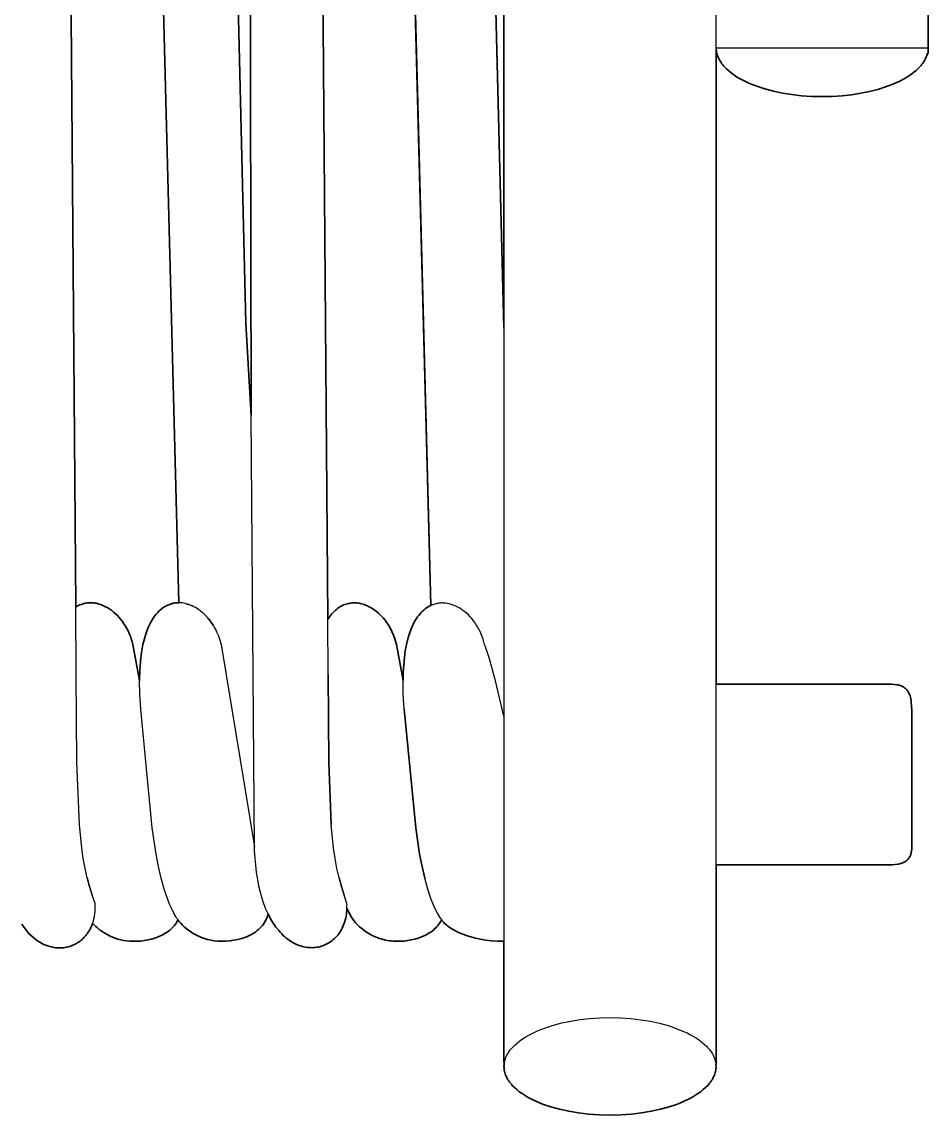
# Model space of a CAD drawing. Header units: millimetres. Extents: x 0 to 1881, y -1115 to 723.
# Drawn here: x 1683.3 to 1751.7, y -1102.2 to -1019.7 of the extents above; entities that cross this region are included whole.
import ezdxf

# ---------------------------------------------------------------- set-up
doc = ezdxf.new("R2010")
doc.units = ezdxf.units.MM
doc.layers.add('Blocks', color=7, linetype='Continuous')
doc.layers.add('Blocks$Inner', color=7, linetype='Continuous', lineweight=25, true_color=0x007f00)
doc.layers.add('Blocks$Outline', color=7, linetype='Continuous', lineweight=35, true_color=0xff3f3f)

# ---------------------------------------------------------------- blocks, each defined once
blk = doc.blocks.new('PK4 Lounge Chair Top')
at = {"layer": 'Blocks$Inner'}
for p, q in [((563.187, -352.253), (552.857, 57.732)), ((557.657, -373.211), (546.797, 46.45))]:
    blk.add_line(p, q, dxfattribs=at)
for points in [[(595.208, 331.092), (595.208, -331.092), (595.204, -331.197), (595.2, -331.249), (595.194, -331.301), (595.177, -331.404), (595.154, -331.506), (595.131, -331.592), (595.104, -331.677), (595.072, -331.762), (595.036, -331.846), (594.996, -331.929), (594.953, -332.011), (594.905, -332.093), (594.853, -332.174), (594.797, -332.254), (594.738, -332.334), (594.674, -332.412), (594.607, -332.49), (594.462, -332.643), (594.302, -332.792), (594.128, -332.937), (593.941, -333.078), (593.74, -333.215), (593.527, -333.348), (593.302, -333.475), (593.064, -333.598), (592.554, -333.829), (592.002, -334.038), (591.41, -334.224), (590.781, -334.386), (590.119, -334.522), (589.427, -334.63), (588.708, -334.709), (587.965, -334.757), (587.203, -334.774), (586.417, -334.756), (585.654, -334.705), (584.916, -334.621), (584.206, -334.507), (583.529, -334.363), (582.889, -334.193), (582.287, -333.996), (581.728, -333.776), (581.466, -333.657), (581.215, -333.533), (580.978, -333.403), (580.753, -333.269), (580.542, -333.13), (580.344, -332.986), (580.161, -332.837), (579.992, -332.685), (579.839, -332.529), (579.768, -332.449), (579.701, -332.368), (579.637, -332.287), (579.579, -332.205), (579.524, -332.122), (579.473, -332.038), (579.427, -331.953), (579.385, -331.867), (579.347, -331.781), (579.313, -331.694), (579.284, -331.606), (579.26, -331.518), (579.24, -331.429), (579.224, -331.34), (579.206, -331.216), (579.203, -331.186), (579.2, -331.154), (579.206, -331.216), (579.224, -331.34), (579.197, -331.339)], [(526.96, 78.233), (527.782, 46.45), (538.636, -373.001), (538.495, -373.005), (538.355, -373.019), (538.285, -373.029), (538.216, -373.042), (538.146, -373.058), (538.077, -373.076), (538.009, -373.097), (537.94, -373.12), (537.872, -373.146), (537.805, -373.174), (537.738, -373.205), (537.672, -373.239), (537.606, -373.275), (537.54, -373.315), (537.411, -373.401), (537.285, -373.499), (537.161, -373.609), (537.041, -373.73)], [(579.182, -407.884), (579.197, -407.884), (579.197, -331.339), (579.197, -331.092), (579.197, -61.202), (579.197, 286.501)], [(546.581, 79.045), (546.797, 46.45), (548.324, -175.76), (549.887, -374.251), (549.962, -374.137), (550.039, -374.029), (550.117, -373.926), (550.197, -373.83), (550.279, -373.739), (550.363, -373.654)], [(544.11, -358.878), (543.693, -351.892), (533.825, 58.424), (533.685, 58.624), (533.549, 58.838)], [(538.572, -396.949), (538.673, -397.079), (538.786, -397.212), (538.912, -397.345), (539.051, -397.477), (539.202, -397.608), (539.365, -397.735), (539.54, -397.859), (539.725, -397.976), (539.922, -398.087), (540.13, -398.189), (540.348, -398.282), (540.576, -398.364), (540.814, -398.434), (541.062, -398.49), (541.319, -398.532), (541.585, -398.559), (541.887, -398.57), (542.193, -398.563), (542.499, -398.538), (542.803, -398.495), (543.102, -398.434), (543.395, -398.354), (543.537, -398.307), (543.677, -398.256), (543.814, -398.199), (543.948, -398.138), (544.078, -398.073), (544.204, -398.002), (544.326, -397.927), (544.444, -397.847), (544.556, -397.762), (544.663, -397.672), (544.765, -397.577), (544.861, -397.478), (544.951, -397.373), (545.034, -397.264), (545.11, -397.15), (545.18, -397.031), (545.242, -396.906), (545.27, -396.842), (545.296, -396.777), (545.342, -396.643), (545.38, -396.503), (545.216, -396.138), (545.064, -395.746), (544.925, -395.327), (544.799, -394.88), (544.688, -394.404), (544.592, -393.9), (544.512, -393.367), (544.448, -392.804), (544.398, -392.285), (544.363, -391.742), (544.354, -391.439), (544.11, -358.878), (543.887, -257.209)], [(563.187, 57.171), (563.187, -106.489), (563.187, -407.698), (563.222, -407.698)], [(526.784, -397.288), (526.958, -397.535), (527.137, -397.762), (527.322, -397.969), (527.512, -398.158), (527.705, -398.328), (527.903, -398.479), (528.103, -398.613), (528.204, -398.673), (528.305, -398.729), (528.407, -398.78), (528.509, -398.827), (528.611, -398.87), (528.714, -398.909), (528.817, -398.943), (528.919, -398.973), (529.022, -398.999), (529.124, -399.021), (529.227, -399.039), (529.329, -399.053), (529.43, -399.063), (529.531, -399.069), (529.632, -399.071), (529.732, -399.07), (529.831, -399.064), (529.929, -399.055), (530.027, -399.042), (530.124, -399.025), (530.219, -399.004), (530.314, -398.98), (530.407, -398.953), (530.499, -398.922), (530.59, -398.887), (530.68, -398.849), (530.767, -398.807), (530.854, -398.762), (530.938, -398.714), (531.021, -398.662), (531.103, -398.607), (531.182, -398.549), (531.259, -398.488), (531.335, -398.423), (531.408, -398.356), (531.479, -398.285), (531.548, -398.211), (531.614, -398.135), (531.678, -398.055), (531.739, -397.972), (531.798, -397.887), (531.854, -397.798), (531.908, -397.707), (531.958, -397.613), (532.006, -397.517), (532.051, -397.417), (532.093, -397.315), (532.131, -397.21), (532.185, -397.042), (532.231, -396.868), (532.269, -396.688), (532.297, -396.502), (532.317, -396.311), (532.328, -396.114), (532.329, -395.911), (532.319, -395.703), (532.094, -395.076), (531.894, -394.435), (531.717, -393.77), (531.562, -393.071), (531.427, -392.329), (531.311, -391.534), (531.131, -389.741), (530.938, -385.074), (530.893, -378.431), (530.866, -373.321), (529.309, -175.76)], [(579.197, -331.093), (595.208, -331.092), (595.208, -331.506), (595.154, -331.506)], [(595.2, -331.249), (595.204, -331.197), (595.207, -331.145), (595.208, -331.092)], [(533.269, -373.384), (533.113, -373.297), (532.955, -373.221), (532.795, -373.155), (532.634, -373.101), (532.471, -373.058), (532.389, -373.04), (532.307, -373.026), (532.226, -373.015), (532.144, -373.007), (532.062, -373.001), (531.98, -372.999), (531.898, -373.001), (531.816, -373.005), (531.735, -373.013), (531.654, -373.023), (531.573, -373.038), (531.492, -373.055), (531.412, -373.076), (531.332, -373.1), (531.253, -373.128), (531.174, -373.16)], [(531.573, -373.038), (531.654, -373.023), (531.735, -373.013), (531.816, -373.005), (531.898, -373.001)], [(532.634, -373.101), (532.795, -373.155), (532.955, -373.221), (533.113, -373.297), (533.269, -373.384), (533.422, -373.481), (533.572, -373.588), (533.718, -373.704)], [(539.148, -373.064), (539.02, -373.038), (538.892, -373.018), (538.764, -373.006), (538.636, -373.001), (538.495, -373.005), (538.355, -373.019), (538.285, -373.029), (538.216, -373.042)], [(540.896, -374.236), (540.795, -374.118), (540.692, -374.006), (540.586, -373.898), (540.477, -373.796), (540.365, -373.699), (540.251, -373.608), (540.135, -373.522), (540.016, -373.443), (539.896, -373.369), (539.774, -373.302), (539.651, -373.241), (539.527, -373.187), (539.401, -373.139), (539.275, -373.098), (539.148, -373.064), (539.275, -373.098), (539.401, -373.139), (539.527, -373.187), (539.651, -373.241)], [(552.144, -373.028), (552.242, -373.042), (552.34, -373.061), (552.242, -373.042), (552.144, -373.028), (552.046, -373.018), (551.948, -373.012), (551.85, -373.011), (551.752, -373.014), (551.655, -373.022), (551.557, -373.035), (551.461, -373.052), (551.364, -373.074), (551.269, -373.101), (551.173, -373.133), (551.079, -373.17), (550.986, -373.212), (550.893, -373.259), (550.802, -373.312), (550.711, -373.369), (550.622, -373.432), (550.535, -373.501), (550.448, -373.575), (550.363, -373.654), (550.279, -373.739), (550.197, -373.83)], [(550.986, -373.212), (551.079, -373.17), (551.173, -373.133), (551.269, -373.101), (551.364, -373.074), (551.461, -373.052), (551.557, -373.035), (551.655, -373.022), (551.752, -373.014)], [(552.34, -373.061), (552.438, -373.084), (552.535, -373.111), (552.632, -373.142), (552.728, -373.178), (552.824, -373.217), (552.919, -373.26), (553.013, -373.307), (553.199, -373.412), (553.291, -373.469), (553.381, -373.531), (553.558, -373.664), (553.73, -373.811), (553.895, -373.971), (554.054, -374.143), (554.205, -374.327)], [(563.187, -381.564), (562.549, -378.893), (562.089, -377.238), (561.812, -376.396), (561.742, -376.215), (561.719, -376.161), (561.667, -375.954), (561.606, -375.752), (561.538, -375.555), (561.463, -375.364), (561.38, -375.178), (561.29, -374.997), (561.194, -374.823), (561.091, -374.656), (560.983, -374.495), (560.869, -374.34), (560.75, -374.193), (560.626, -374.054), (560.498, -373.921), (560.365, -373.797), (560.229, -373.681), (560.089, -373.574), (559.946, -373.475), (559.8, -373.385), (559.652, -373.304), (559.501, -373.233), (559.349, -373.171), (559.196, -373.12), (559.041, -373.079), (558.886, -373.048), (558.808, -373.037), (558.73, -373.028), (558.652, -373.022), (558.574, -373.019), (558.496, -373.019), (558.418, -373.021), (558.341, -373.027), (558.264, -373.035), (558.187, -373.046), (558.11, -373.061), (558.033, -373.078), (557.957, -373.099), (557.881, -373.122), (557.806, -373.149), (557.731, -373.178), (557.657, -373.211), (557.55, -373.265), (557.444, -373.325), (557.34, -373.393), (557.238, -373.468), (557.137, -373.55), (557.039, -373.639), (556.942, -373.736), (556.848, -373.84), (556.755, -373.952)], [(534.979, -375.525), (534.898, -375.324), (534.809, -375.13), (534.712, -374.941), (534.609, -374.76), (534.499, -374.586), (534.382, -374.419), (534.259, -374.259), (534.131, -374.108), (533.998, -373.965), (533.86, -373.83), (533.718, -373.704), (533.572, -373.588), (533.422, -373.481)], [(535.744, -377.403), (535.824, -376.751), (535.932, -376.158), (536.064, -375.621), (536.14, -375.373), (536.221, -375.139), (536.307, -374.918), (536.399, -374.711), (536.495, -374.516), (536.596, -374.334), (536.701, -374.165), (536.811, -374.008), (536.924, -373.863), (537.041, -373.73), (537.161, -373.609), (537.285, -373.499)], [(545.38, -396.503), (545.566, -396.861), (545.763, -397.191), (545.969, -397.491), (546.184, -397.763), (546.295, -397.889), (546.407, -398.008), (546.521, -398.12), (546.636, -398.225), (546.753, -398.324), (546.871, -398.416), (546.99, -398.502), (547.11, -398.581), (547.231, -398.654), (547.352, -398.72), (547.474, -398.78), (547.596, -398.834), (547.719, -398.882), (547.842, -398.924), (547.965, -398.96), (548.087, -398.99), (548.209, -399.014), (548.331, -399.032), (548.453, -399.044), (548.573, -399.051), (548.693, -399.052), (548.812, -399.048), (548.93, -399.038), (549.047, -399.023), (549.162, -399.003), (549.276, -398.977), (549.388, -398.946), (549.498, -398.91), (549.607, -398.869), (549.713, -398.822), (549.817, -398.771), (549.919, -398.715), (550.019, -398.655), (550.116, -398.589), (550.21, -398.519), (550.302, -398.444), (550.39, -398.365), (550.475, -398.281), (550.557, -398.193), (550.636, -398.1), (550.711, -398.003), (550.783, -397.902), (550.85, -397.797), (550.914, -397.688), (550.974, -397.574), (551.029, -397.457), (551.081, -397.336), (551.127, -397.211), (551.169, -397.083), (551.207, -396.95), (551.239, -396.814), (551.267, -396.675), (551.289, -396.532), (551.306, -396.385), (551.318, -396.236), (551.324, -396.083), (551.334, -395.895), (551.338, -395.801), (551.337, -395.753), (551.335, -395.703), (551.11, -395.076), (550.909, -394.435), (550.732, -393.77), (550.577, -393.071), (550.442, -392.329), (550.326, -391.534), (550.146, -389.741), (549.953, -385.074), (549.908, -378.431), (549.887, -374.251), (549.962, -374.137), (550.039, -374.029)], [(550.802, -373.312), (550.712, -373.369), (550.622, -373.432)], [(553.013, -373.307), (553.106, -373.357), (553.199, -373.412), (553.381, -373.531), (553.558, -373.664)], [(554.607, -374.944), (554.482, -374.728), (554.348, -374.522), (554.205, -374.327), (554.054, -374.143), (553.895, -373.971)], [(556.258, -374.792), (556.334, -374.631), (556.413, -374.479), (556.494, -374.336), (556.579, -374.2), (556.666, -374.072), (556.756, -373.952), (556.848, -373.84), (556.942, -373.736)], [(532.131, -397.21), (532.241, -397.327), (532.361, -397.443), (532.49, -397.558), (532.628, -397.671), (532.775, -397.781), (532.931, -397.888), (533.095, -397.99), (533.268, -398.086), (533.449, -398.176), (533.638, -398.259), (533.834, -398.334), (534.039, -398.4), (534.251, -398.456), (534.47, -398.502), (534.696, -398.537), (534.929, -398.559), (535.2, -398.569), (535.474, -398.566), (535.749, -398.548), (536.022, -398.515), (536.293, -398.468), (536.559, -398.406), (536.819, -398.33), (537.071, -398.238), (537.313, -398.131), (537.429, -398.072), (537.543, -398.009), (537.653, -397.942), (537.759, -397.872), (537.861, -397.797), (537.96, -397.719), (538.054, -397.636), (538.143, -397.55), (538.228, -397.46), (538.308, -397.365), (538.382, -397.267), (538.451, -397.165), (538.515, -397.059), (538.572, -396.949), (538.502, -396.851), (538.469, -396.803), (538.439, -396.756), (538.264, -396.444), (538.1, -396.115), (537.946, -395.768), (537.801, -395.406), (537.538, -394.633), (537.307, -393.802), (537.105, -392.918), (536.928, -391.985), (536.636, -389.992), (535.765, -381.033), (535.693, -379.91), (535.675, -378.885), (535.694, -378.113), (535.744, -377.403), (535.824, -376.751), (535.932, -376.158), (536.064, -375.621), (536.14, -375.373), (536.221, -375.139), (536.307, -374.918), (536.399, -374.711)], [(541.261, -374.755), (541.176, -374.619), (541.086, -374.486), (540.993, -374.359), (540.896, -374.236), (540.993, -374.359), (541.086, -374.486), (541.176, -374.619), (541.261, -374.755), (541.343, -374.896), (541.42, -375.041), (541.493, -375.19), (541.625, -375.5), (541.736, -375.824)], [(556.579, -374.2), (556.494, -374.336), (556.413, -374.479), (556.334, -374.631), (556.258, -374.792), (556.186, -374.96), (556.051, -375.323), (555.931, -375.721), (555.826, -376.154)], [(535.675, -378.885), (535.17, -376.161), (535.115, -375.943), (535.051, -375.731), (534.979, -375.525), (535.051, -375.731), (535.115, -375.943)], [(541.343, -374.896), (541.42, -375.041), (541.493, -375.19), (541.561, -375.343), (541.625, -375.5), (541.683, -375.66), (541.736, -375.824), (541.784, -375.991), (541.826, -376.161), (544.354, -391.439)], [(558.332, -396.756), (558.157, -396.444), (557.993, -396.115), (557.839, -395.768), (557.694, -395.406), (557.431, -394.633), (557.2, -393.802), (556.998, -392.918), (556.821, -391.985), (556.529, -389.992), (555.657, -381.033), (555.585, -379.91), (555.568, -378.885), (555.063, -376.161), (554.997, -375.901), (554.917, -375.649), (554.825, -375.405), (554.721, -375.17), (554.607, -374.944), (554.721, -375.17), (554.825, -375.405)], [(555.737, -376.624), (555.666, -377.131), (555.614, -377.677), (555.58, -378.261), (555.568, -378.885), (555.58, -378.261), (555.614, -377.677), (555.666, -377.131), (555.737, -376.624), (555.826, -376.154), (555.931, -375.721), (556.051, -375.323)], [(549.908, -378.431), (549.953, -385.074), (550.146, -389.741)], [(593.623, -379.602), (593.619, -379.597), (593.606, -379.581), (593.579, -379.55), (593.565, -379.535), (593.551, -379.52), (593.537, -379.506), (593.522, -379.492), (593.492, -379.465), (593.462, -379.44), (593.43, -379.416), (593.398, -379.394), (593.364, -379.372), (593.33, -379.352), (593.295, -379.333), (593.259, -379.316), (593.222, -379.299), (593.185, -379.284), (593.107, -379.256), (593.025, -379.232), (592.94, -379.212), (592.852, -379.196), (592.666, -379.171), (592.467, -379.157), (592.031, -379.148), (579.197, -379.148)], [(579.197, -392.793), (591.833, -392.793), (592.535, -392.786), (592.715, -392.773), (592.892, -392.75), (592.979, -392.734), (593.065, -392.715), (593.148, -392.693), (593.229, -392.666), (593.308, -392.636), (593.383, -392.601), (593.42, -392.582), (593.456, -392.561), (593.491, -392.54), (593.525, -392.517), (593.558, -392.493), (593.59, -392.467), (593.621, -392.44), (593.651, -392.412), (593.68, -392.382), (593.708, -392.35), (593.735, -392.317), (593.76, -392.283), (593.784, -392.247), (593.807, -392.209), (593.829, -392.17), (593.849, -392.128), (593.868, -392.085), (593.885, -392.041), (593.901, -391.994), (593.916, -391.945), (593.928, -391.895), (593.94, -391.843), (593.949, -391.788), (593.957, -391.732), (593.968, -391.613), (593.972, -391.486), (593.972, -381.129), (593.964, -380.799), (593.939, -380.509), (593.92, -380.377), (593.898, -380.254), (593.871, -380.14), (593.841, -380.034), (593.807, -379.935), (593.769, -379.844), (593.726, -379.759), (593.725, -379.756), (593.723, -379.753), (593.721, -379.75), (593.72, -379.748), (593.718, -379.745), (593.716, -379.741), (593.705, -379.721), (593.681, -379.684), (593.657, -379.648), (593.632, -379.614), (593.631, -379.612), (593.629, -379.61), (593.628, -379.608), (593.626, -379.606), (593.623, -379.602), (593.624, -379.603)], [(537.307, -393.802), (537.105, -392.918), (536.928, -391.985), (536.636, -389.992), (535.765, -381.033)], [(555.657, -381.033), (556.529, -389.992), (556.821, -391.985), (556.998, -392.918), (557.2, -393.802)], [(544.925, -395.327), (544.799, -394.88), (544.688, -394.404), (544.592, -393.9), (544.512, -393.367), (544.448, -392.804)], [(531.717, -393.77), (531.894, -394.435), (532.094, -395.076)], [(550.732, -393.77), (550.91, -394.435), (551.11, -395.076)], [(551.324, -396.083), (551.495, -396.429), (551.677, -396.756), (551.719, -396.824), (551.765, -396.893), (551.869, -397.035), (551.989, -397.179), (552.125, -397.325), (552.277, -397.47), (552.443, -397.613), (552.623, -397.753), (552.817, -397.887), (553.025, -398.013), (553.246, -398.131), (553.479, -398.238), (553.725, -398.334), (553.982, -398.415), (554.251, -398.48), (554.39, -398.507), (554.531, -398.529), (554.676, -398.546), (554.822, -398.559), (555.093, -398.569), (555.367, -398.566), (555.641, -398.548), (555.915, -398.515), (556.186, -398.468), (556.452, -398.406), (556.712, -398.33), (556.964, -398.238), (557.206, -398.131), (557.322, -398.072), (557.436, -398.009), (557.546, -397.942), (557.652, -397.872), (557.754, -397.797), (557.853, -397.719), (557.947, -397.636), (558.036, -397.55), (558.121, -397.46), (558.201, -397.365), (558.275, -397.267), (558.344, -397.165), (558.408, -397.059), (558.465, -396.949)], [(558.395, -396.851), (558.362, -396.803), (558.346, -396.779), (558.332, -396.756), (558.362, -396.803), (558.378, -396.827), (558.395, -396.851), (558.465, -396.949), (558.515, -397.014), (558.572, -397.081), (558.635, -397.148), (558.704, -397.216), (558.78, -397.285), (558.862, -397.354), (558.95, -397.423), (559.045, -397.493), (559.253, -397.63), (559.487, -397.764), (559.746, -397.894), (560.03, -398.017), (560.338, -398.133), (560.672, -398.238), (561.03, -398.332), (561.413, -398.413), (561.82, -398.479), (562.251, -398.528), (562.707, -398.559), (563.187, -398.57)]]:
    blk.add_lwpolyline(points, dxfattribs=at)
for points in [[(530.866, -373.321), (530.942, -373.275), (531.019, -373.233), (531.096, -373.194), (531.174, -373.16), (531.096, -373.194), (531.019, -373.233), (530.942, -373.275)], [(579.182, -407.884), (579.191, -407.951), (579.195, -407.985), (579.197, -408.002), (579.197, -408.004), (579.197, -408.006), (579.197, -408.008), (579.197, -408.01), (579.197, -408.019), (579.195, -408.114), (579.191, -408.161), (579.187, -408.208), (579.174, -408.302), (579.156, -408.395), (579.133, -408.488), (579.105, -408.579), (579.072, -408.67), (579.034, -408.761), (578.992, -408.85), (578.945, -408.939), (578.894, -409.026), (578.837, -409.113), (578.777, -409.199), (578.711, -409.284), (578.642, -409.369), (578.568, -409.452), (578.408, -409.615), (578.231, -409.773), (578.038, -409.928), (577.83, -410.077), (577.607, -410.221), (577.369, -410.36), (577.117, -410.494), (576.853, -410.622), (576.284, -410.859), (575.668, -411.071), (575.008, -411.256), (574.308, -411.411), (573.573, -411.535), (572.805, -411.625), (572.01, -411.681), (571.192, -411.7), (570.374, -411.681), (569.578, -411.625), (568.812, -411.535), (568.076, -411.411), (567.376, -411.256), (566.716, -411.071), (566.1, -410.859), (565.809, -410.744), (565.531, -410.622), (565.266, -410.494), (565.015, -410.36), (564.777, -410.221), (564.554, -410.077), (564.345, -409.928), (564.153, -409.773), (563.976, -409.615), (563.816, -409.452), (563.742, -409.369), (563.672, -409.284), (563.607, -409.199), (563.547, -409.113), (563.49, -409.026), (563.438, -408.939), (563.392, -408.85), (563.349, -408.761), (563.312, -408.67), (563.279, -408.579), (563.251, -408.488), (563.228, -408.395), (563.21, -408.302), (563.197, -408.208), (563.189, -408.114), (563.187, -408.019), (563.187, -407.978), (563.189, -407.938), (563.192, -407.898), (563.197, -407.858), (563.208, -407.778), (563.222, -407.698), (563.241, -407.61), (563.252, -407.567), (563.264, -407.523), (563.292, -407.436), (563.324, -407.35), (563.36, -407.265), (563.4, -407.18), (563.445, -407.096), (563.494, -407.013), (563.547, -406.931), (563.604, -406.849), (563.665, -406.769), (563.73, -406.689), (563.871, -406.532), (564.028, -406.379), (564.199, -406.23), (564.384, -406.084), (564.583, -405.944), (564.795, -405.807), (565.021, -405.676), (565.258, -405.549), (565.77, -405.312), (566.326, -405.096), (566.924, -404.904), (567.56, -404.738), (568.23, -404.598), (568.932, -404.486), (569.662, -404.404), (570.417, -404.354), (571.192, -404.337), (571.992, -404.355), (572.77, -404.409), (573.521, -404.496), (574.242, -404.614), (574.929, -404.763), (575.579, -404.94), (576.187, -405.144), (576.75, -405.372), (577.013, -405.495), (577.264, -405.623), (577.502, -405.757), (577.726, -405.896), (577.936, -406.04), (578.131, -406.188), (578.311, -406.341), (578.476, -406.499), (578.553, -406.579), (578.625, -406.66), (578.694, -406.742), (578.758, -406.825), (578.818, -406.909), (578.874, -406.994), (578.925, -407.08), (578.972, -407.166), (579.014, -407.253), (579.052, -407.341), (579.086, -407.43), (579.115, -407.52), (579.139, -407.61), (579.158, -407.701), (579.173, -407.792)]]:
    blk.add_lwpolyline(points, close=True, dxfattribs=at)
at = {"layer": 'Blocks$Outline'}
for points in [[(595.208, 62.716), (595.208, -331.092), (595.208, -331.506), (595.154, -331.506), (595.131, -331.592), (595.104, -331.677), (595.072, -331.762), (595.036, -331.846), (594.996, -331.929), (594.953, -332.011), (594.905, -332.093), (594.853, -332.174), (594.797, -332.254), (594.738, -332.334), (594.674, -332.412), (594.607, -332.49), (594.462, -332.643), (594.302, -332.792), (594.128, -332.937), (593.941, -333.078), (593.74, -333.215), (593.527, -333.348), (593.302, -333.475), (593.064, -333.598), (592.554, -333.829), (592.002, -334.038), (591.41, -334.224), (590.781, -334.386), (590.119, -334.522), (589.427, -334.63), (588.708, -334.709), (587.965, -334.757), (587.203, -334.774), (586.417, -334.756), (585.654, -334.705), (584.916, -334.621), (584.206, -334.507), (583.529, -334.363), (582.889, -334.193), (582.287, -333.996), (581.728, -333.776), (581.466, -333.657), (581.215, -333.533), (580.978, -333.403), (580.753, -333.269), (580.542, -333.13), (580.344, -332.986), (580.161, -332.837), (579.992, -332.685), (579.839, -332.529), (579.768, -332.449), (579.701, -332.368), (579.637, -332.287), (579.579, -332.205), (579.524, -332.122), (579.473, -332.038), (579.427, -331.953), (579.385, -331.867), (579.347, -331.781), (579.313, -331.694), (579.284, -331.606), (579.26, -331.518), (579.24, -331.429), (579.224, -331.34), (579.197, -331.339), (579.197, -379.148), (592.031, -379.148), (592.467, -379.157), (592.666, -379.171), (592.852, -379.196), (592.94, -379.212), (593.025, -379.232), (593.107, -379.256), (593.185, -379.284), (593.222, -379.299), (593.259, -379.316), (593.295, -379.333), (593.33, -379.352), (593.364, -379.372), (593.398, -379.394), (593.43, -379.416), (593.462, -379.44), (593.492, -379.465), (593.522, -379.492), (593.537, -379.506), (593.551, -379.52), (593.565, -379.535), (593.579, -379.55), (593.606, -379.581), (593.619, -379.597), (593.622, -379.601), (593.624, -379.603), (593.625, -379.604), (593.625, -379.605), (593.626, -379.606), (593.628, -379.608), (593.629, -379.61), (593.631, -379.612), (593.632, -379.614), (593.657, -379.648), (593.681, -379.684), (593.705, -379.721), (593.716, -379.741), (593.717, -379.743), (593.718, -379.744), (593.719, -379.746), (593.72, -379.748), (593.721, -379.75), (593.722, -379.752), (593.723, -379.753), (593.724, -379.754), (593.725, -379.756), (593.726, -379.759), (593.727, -379.761), (593.769, -379.844), (593.807, -379.935), (593.841, -380.034), (593.871, -380.14), (593.898, -380.254), (593.92, -380.377), (593.939, -380.509), (593.964, -380.799), (593.972, -381.129), (593.972, -391.486), (593.968, -391.613), (593.957, -391.732), (593.949, -391.788), (593.94, -391.843), (593.928, -391.895), (593.916, -391.945), (593.901, -391.994), (593.885, -392.041), (593.868, -392.085), (593.849, -392.128), (593.829, -392.17), (593.807, -392.209), (593.784, -392.247), (593.76, -392.283), (593.735, -392.317), (593.708, -392.35), (593.68, -392.382), (593.651, -392.412), (593.621, -392.44), (593.59, -392.467), (593.558, -392.493), (593.525, -392.517), (593.491, -392.54), (593.456, -392.561), (593.42, -392.582), (593.383, -392.601), (593.308, -392.636), (593.229, -392.666), (593.148, -392.693), (593.065, -392.715), (592.979, -392.734), (592.892, -392.75), (592.715, -392.773), (592.535, -392.786), (591.833, -392.793), (579.197, -392.793), (579.197, -407.884), (579.182, -407.884), (579.191, -407.951), (579.195, -407.985), (579.197, -408.002), (579.197, -408.004), (579.197, -408.006), (579.197, -408.008), (579.197, -408.01), (579.197, -408.019), (579.195, -408.114), (579.191, -408.161), (579.187, -408.208), (579.174, -408.302), (579.156, -408.395), (579.133, -408.488), (579.105, -408.579), (579.072, -408.67), (579.034, -408.761), (578.992, -408.85), (578.945, -408.939), (578.894, -409.026), (578.837, -409.113), (578.777, -409.199), (578.711, -409.284), (578.642, -409.369), (578.568, -409.452), (578.408, -409.615), (578.231, -409.773), (578.038, -409.928), (577.83, -410.077), (577.607, -410.221), (577.369, -410.36), (577.117, -410.494), (576.853, -410.622), (576.284, -410.859), (575.668, -411.071), (575.008, -411.256), (574.308, -411.411), (573.573, -411.535), (572.805, -411.625), (572.01, -411.681), (571.192, -411.7), (570.374, -411.681), (569.578, -411.625), (568.812, -411.535), (568.076, -411.411), (567.376, -411.256), (566.716, -411.071), (566.1, -410.859), (565.809, -410.744), (565.531, -410.622), (565.266, -410.494), (565.015, -410.36), (564.777, -410.221), (564.554, -410.077), (564.345, -409.928), (564.153, -409.773), (563.976, -409.615), (563.816, -409.452), (563.742, -409.369), (563.672, -409.284), (563.607, -409.199), (563.547, -409.113), (563.49, -409.026), (563.438, -408.939), (563.392, -408.85), (563.349, -408.761), (563.312, -408.67), (563.279, -408.579), (563.251, -408.488), (563.228, -408.395), (563.21, -408.302), (563.197, -408.208), (563.189, -408.114), (563.187, -408.019), (563.187, -407.978), (563.189, -407.938), (563.192, -407.898), (563.197, -407.858), (563.208, -407.778), (563.222, -407.698), (563.187, -407.698), (563.187, -398.57), (562.707, -398.559), (562.251, -398.528), (561.82, -398.479), (561.413, -398.413), (561.03, -398.332), (560.672, -398.238), (560.338, -398.133), (560.03, -398.017), (559.746, -397.894), (559.487, -397.764), (559.253, -397.63), (559.045, -397.493), (558.95, -397.423), (558.862, -397.354), (558.78, -397.285), (558.704, -397.216), (558.635, -397.148), (558.572, -397.081), (558.515, -397.014), (558.465, -396.949), (558.408, -397.059), (558.344, -397.165), (558.275, -397.267), (558.201, -397.365), (558.121, -397.46), (558.036, -397.55), (557.947, -397.636), (557.853, -397.719), (557.754, -397.797), (557.652, -397.872), (557.546, -397.942), (557.436, -398.009), (557.322, -398.072), (557.206, -398.131), (556.964, -398.238), (556.712, -398.33), (556.452, -398.406), (556.186, -398.468), (555.915, -398.515), (555.641, -398.548), (555.367, -398.566), (555.093, -398.569), (554.822, -398.559), (554.676, -398.546), (554.531, -398.529), (554.39, -398.507), (554.251, -398.48), (553.982, -398.415), (553.725, -398.334), (553.479, -398.238), (553.246, -398.131), (553.025, -398.013), (552.817, -397.887), (552.623, -397.753), (552.443, -397.613), (552.277, -397.47), (552.125, -397.325), (551.989, -397.179), (551.869, -397.035), (551.765, -396.893), (551.719, -396.824), (551.677, -396.756), (551.495, -396.429), (551.324, -396.083), (551.318, -396.236), (551.306, -396.385), (551.289, -396.532), (551.267, -396.675), (551.239, -396.814), (551.207, -396.95), (551.169, -397.083), (551.127, -397.211), (551.081, -397.336), (551.029, -397.457), (550.974, -397.574), (550.914, -397.688), (550.85, -397.797), (550.783, -397.902), (550.711, -398.003), (550.636, -398.1), (550.557, -398.193), (550.475, -398.281), (550.39, -398.365), (550.302, -398.444), (550.21, -398.519), (550.116, -398.589), (550.019, -398.655), (549.919, -398.715), (549.817, -398.771), (549.713, -398.822), (549.607, -398.869), (549.498, -398.91), (549.388, -398.946), (549.276, -398.977), (549.162, -399.003), (549.047, -399.023), (548.93, -399.038), (548.812, -399.048), (548.693, -399.052), (548.573, -399.051), (548.453, -399.044), (548.331, -399.032), (548.209, -399.014), (548.087, -398.99), (547.965, -398.96), (547.842, -398.924), (547.719, -398.882), (547.596, -398.834), (547.474, -398.78), (547.352, -398.72), (547.231, -398.654), (547.11, -398.581), (546.99, -398.502), (546.871, -398.416), (546.753, -398.324), (546.636, -398.225), (546.521, -398.12), (546.407, -398.008), (546.295, -397.889), (546.184, -397.763), (545.969, -397.491), (545.763, -397.191), (545.566, -396.861), (545.38, -396.503), (545.342, -396.643), (545.296, -396.777), (545.27, -396.842), (545.242, -396.906), (545.18, -397.031), (545.11, -397.15), (545.034, -397.264), (544.951, -397.373), (544.861, -397.478), (544.765, -397.577), (544.663, -397.672), (544.556, -397.762), (544.444, -397.847), (544.326, -397.927), (544.204, -398.002), (544.078, -398.073), (543.948, -398.138), (543.814, -398.199), (543.677, -398.256), (543.537, -398.307), (543.395, -398.354), (543.102, -398.434), (542.803, -398.495), (542.499, -398.538), (542.193, -398.563), (541.887, -398.57), (541.585, -398.559), (541.319, -398.532), (541.062, -398.49), (540.814, -398.434), (540.576, -398.364), (540.348, -398.282), (540.13, -398.189), (539.922, -398.087), (539.725, -397.976), (539.54, -397.859), (539.365, -397.735), (539.202, -397.608), (539.051, -397.477), (538.912, -397.345), (538.786, -397.212), (538.673, -397.079), (538.572, -396.949), (538.515, -397.059), (538.451, -397.165), (538.382, -397.267), (538.308, -397.365), (538.228, -397.46), (538.143, -397.55), (538.054, -397.636), (537.96, -397.719), (537.861, -397.797), (537.759, -397.872), (537.653, -397.942), (537.543, -398.009), (537.429, -398.072), (537.313, -398.131), (537.071, -398.238), (536.819, -398.33), (536.559, -398.406), (536.293, -398.468), (536.022, -398.515), (535.749, -398.548), (535.474, -398.566), (535.2, -398.569), (534.929, -398.559), (534.696, -398.537), (534.47, -398.502), (534.251, -398.456), (534.039, -398.4), (533.834, -398.334), (533.638, -398.259), (533.449, -398.176), (533.268, -398.086), (533.095, -397.99), (532.931, -397.888), (532.775, -397.781), (532.628, -397.671), (532.49, -397.558), (532.361, -397.443), (532.241, -397.327), (532.131, -397.21), (532.093, -397.315), (532.051, -397.417), (532.006, -397.517), (531.958, -397.613), (531.908, -397.707), (531.854, -397.798), (531.798, -397.887), (531.739, -397.972), (531.678, -398.055), (531.614, -398.135), (531.548, -398.211), (531.479, -398.285), (531.408, -398.356), (531.335, -398.423), (531.259, -398.488), (531.182, -398.549), (531.103, -398.607), (531.021, -398.662), (530.938, -398.714), (530.854, -398.762), (530.767, -398.807), (530.68, -398.849), (530.59, -398.887), (530.499, -398.922), (530.407, -398.953), (530.314, -398.98), (530.219, -399.004), (530.124, -399.025), (530.027, -399.042), (529.929, -399.055), (529.831, -399.064), (529.732, -399.07), (529.632, -399.071), (529.531, -399.069), (529.43, -399.063), (529.329, -399.053), (529.227, -399.039), (529.124, -399.021), (529.022, -398.999), (528.919, -398.973), (528.817, -398.943), (528.714, -398.909), (528.611, -398.87), (528.509, -398.827), (528.407, -398.78), (528.305, -398.729), (528.204, -398.673), (528.103, -398.613), (527.903, -398.479), (527.705, -398.328), (527.512, -398.158), (527.322, -397.969), (527.137, -397.762), (526.958, -397.535), (526.784, -397.288)], [(533.825, 58.424), (543.693, -351.892), (544.11, -358.878), (543.887, -257.209), (542.711, -172.429), (540.748, 57.314)], [(552.857, 57.732), (563.187, -352.253), (563.187, -106.489), (563.187, 57.171)], [(529.309, -175.76), (530.866, -373.321), (530.942, -373.275), (531.019, -373.233), (531.096, -373.194), (531.174, -373.16), (531.253, -373.128), (531.332, -373.1), (531.412, -373.076), (531.492, -373.055), (531.573, -373.038), (531.654, -373.023), (531.735, -373.013), (531.816, -373.005), (531.898, -373.001), (531.98, -372.999), (532.062, -373.001), (532.144, -373.007), (532.226, -373.015), (532.307, -373.026), (532.389, -373.04), (532.471, -373.058), (532.634, -373.101), (532.634, -373.101), (532.795, -373.155), (532.955, -373.221), (533.113, -373.297), (533.269, -373.384), (533.422, -373.481), (533.572, -373.588), (533.718, -373.704), (533.718, -373.704), (533.86, -373.83), (533.998, -373.965), (534.131, -374.108), (534.259, -374.259), (534.382, -374.419), (534.499, -374.586), (534.609, -374.76), (534.712, -374.941), (534.809, -375.13), (534.898, -375.324), (534.979, -375.525), (535.051, -375.731), (535.115, -375.943), (535.17, -376.161), (535.675, -378.885), (535.694, -378.113), (535.744, -377.403), (535.824, -376.751), (535.932, -376.158), (536.064, -375.621), (536.14, -375.373), (536.221, -375.139), (536.307, -374.918), (536.399, -374.711), (536.495, -374.516), (536.596, -374.334), (536.701, -374.165), (536.811, -374.008), (536.924, -373.863), (537.041, -373.73), (537.161, -373.609), (537.285, -373.499), (537.411, -373.401), (537.54, -373.315), (537.606, -373.275), (537.672, -373.239), (537.738, -373.205), (537.805, -373.174), (537.872, -373.146), (537.94, -373.12), (538.009, -373.097), (538.077, -373.076), (538.146, -373.058), (538.216, -373.042), (538.216, -373.042), (538.285, -373.029), (538.355, -373.019), (538.495, -373.005), (538.636, -373.001), (527.782, 46.45)], [(548.324, -175.76), (549.887, -374.251), (549.962, -374.137), (550.039, -374.029), (550.117, -373.926), (550.197, -373.83), (550.279, -373.739), (550.363, -373.654), (550.448, -373.575), (550.535, -373.501), (550.622, -373.432), (550.711, -373.369), (550.802, -373.312), (550.893, -373.259), (550.986, -373.212), (551.079, -373.17), (551.173, -373.133), (551.269, -373.101), (551.364, -373.074), (551.461, -373.052), (551.557, -373.035), (551.655, -373.022), (551.752, -373.014), (551.85, -373.011), (551.948, -373.012), (552.046, -373.018), (552.144, -373.028), (552.242, -373.042), (552.34, -373.061), (552.438, -373.084), (552.535, -373.111), (552.632, -373.142), (552.728, -373.178), (552.824, -373.217), (552.919, -373.26), (553.013, -373.307), (553.106, -373.357), (553.199, -373.412), (553.291, -373.469), (553.381, -373.531), (553.558, -373.664), (553.73, -373.811), (553.895, -373.971), (554.054, -374.143), (554.205, -374.327), (554.348, -374.522), (554.482, -374.728), (554.607, -374.944), (554.721, -375.17), (554.825, -375.405), (554.917, -375.649), (554.997, -375.901), (555.063, -376.161), (555.568, -378.885), (555.58, -378.261), (555.614, -377.677), (555.666, -377.131), (555.737, -376.624), (555.826, -376.154), (555.931, -375.721), (556.051, -375.323), (556.186, -374.96), (556.258, -374.792), (556.334, -374.631), (556.413, -374.479), (556.494, -374.336), (556.579, -374.2), (556.579, -374.2), (556.666, -374.072), (556.755, -373.952), (556.848, -373.84), (556.942, -373.736), (557.039, -373.639), (557.137, -373.55), (557.238, -373.468), (557.34, -373.393), (557.444, -373.325), (557.55, -373.265), (557.657, -373.211), (546.797, 46.45)]]:
    blk.add_lwpolyline(points, dxfattribs=at)

msp = doc.modelspace()

# ---------------------------------------------------------------- block references
at = {"layer": 'Blocks'}
msp.add_blockref('PK4 Lounge Chair Top', (1156.535, -690.536), dxfattribs=at)

doc.saveas('drawing.dxf')
